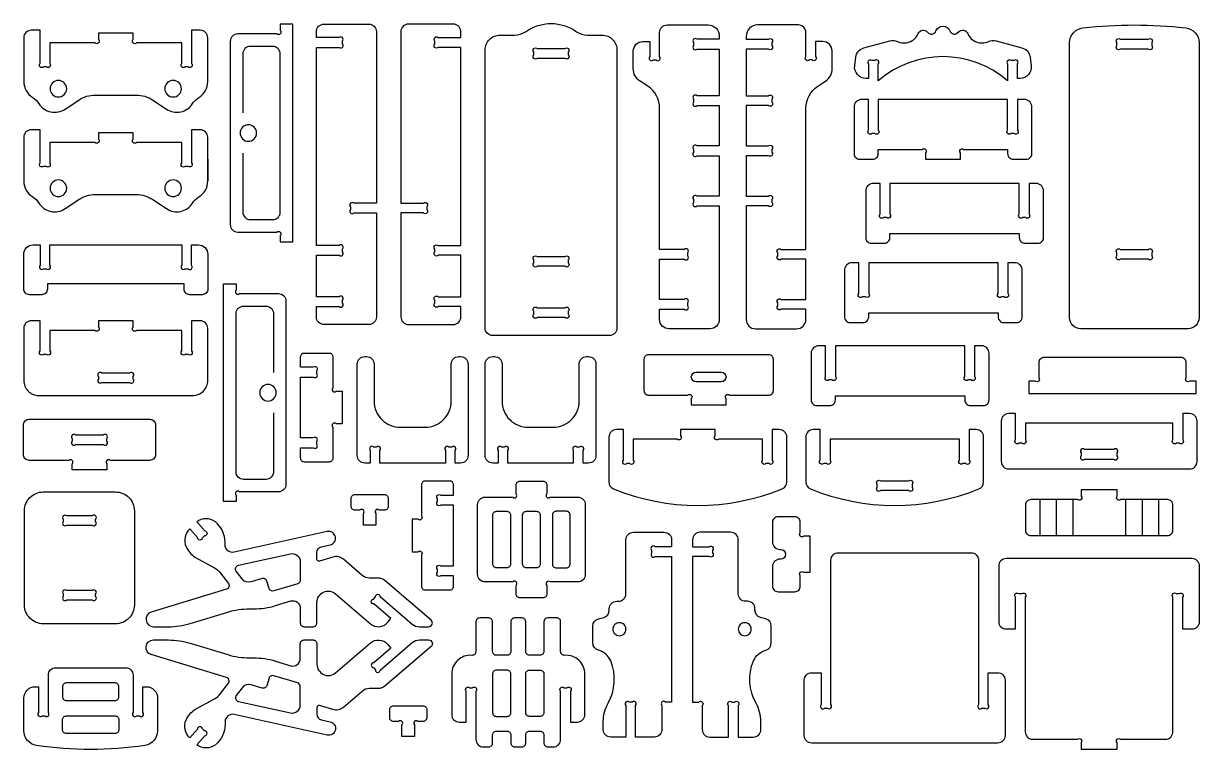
# Model space of a CAD drawing. Extents: x 383 to 746, y -177 to 277.
# Drawn here: x 383.5 to 745.9, y 53.2 to 276.9 of the extents above; entities that cross this region are included whole.
import ezdxf

# ---------------------------------------------------------------- set-up
doc = ezdxf.new("R2010")
doc.units = 0
doc.header["$MEASUREMENT"] = 0
doc.layers.get('DEFPOINTS').update_dxf_attribs({"color": 1, "linetype": 'CONTINUOUS'})
doc.layers.add('KONTUR', color=20, linetype='CONTINUOUS')

msp = doc.modelspace()

# ---------------------------------------------------------------- linework, layer by layer
at = {"layer": 'DEFPOINTS'}
msp.add_lwpolyline([(388.14, 162.29), (435.64, 162.29, 0.414214), (440.25, 166.9), (440.25, 182.99, 0.414214), (437.95, 185.3), (435.22, 185.3), (435.22, 176.01, -1), (434.16, 174.94), (433.28, 174.94, -1), (432.22, 176.01), (432.22, 182.3), (418.28, 182.3, -1), (417.22, 183.36), (417.22, 185.3), (406.56, 185.3), (406.56, 183.36, -1), (405.5, 182.3), (391.56, 182.3), (391.56, 176.01, -1), (390.5, 174.94), (389.63, 174.94, -1), (388.56, 176.01), (388.56, 185.3), (385.84, 185.3, 0.414214), (383.53, 182.99), (383.53, 166.9, 0.414214)], format="xyb", close=True, dxfattribs=at)
at = {"layer": 'KONTUR'}
for points in [[(447.19, 271.39), (447.19, 214.93, 0.414214), (449.5, 212.62), (461.52, 212.62, -1), (462.58, 211.56), (462.58, 209.62), (466.43, 209.62), (466.43, 276.7), (462.58, 276.7), (462.58, 274.76, -1), (461.52, 273.7), (449.5, 273.7, 0.414214)], [(473.72, 205.47), (480.69, 205.47, 1), (481.75, 206.54), (481.75, 207.41, 1), (480.69, 208.47), (473.72, 208.47), (473.72, 269.56), (480.69, 269.56, 1), (481.75, 270.62), (481.75, 271.49, 1), (480.69, 272.56), (473.72, 272.56), (473.72, 274.41, -0.414214), (476.03, 276.72), (489.92, 276.72, -0.414214), (492.22, 274.41), (492.22, 221.52), (485.26, 221.52, 1), (484.2, 220.46), (484.2, 219.58, 1), (485.26, 218.52), (492.22, 218.52), (492.22, 186.45, -0.414214), (489.92, 184.15), (476.03, 184.15, -0.414214), (473.72, 186.45), (473.72, 189.71), (480.69, 189.71, 1), (481.75, 190.77), (481.75, 191.64, 1), (480.69, 192.71), (473.72, 192.71)], [(518.25, 205.47), (511.29, 205.47, -1), (510.23, 206.54), (510.23, 207.41, -1), (511.29, 208.47), (518.25, 208.47), (518.25, 269.56), (511.29, 269.56, -1), (510.23, 270.62), (510.23, 271.49, -1), (511.29, 272.56), (518.25, 272.56), (518.25, 274.41, 0.414214), (515.94, 276.72), (502.06, 276.72, 0.414214), (499.75, 274.41), (499.75, 221.52), (506.72, 221.52, -1), (507.78, 220.46), (507.78, 219.58, -1), (506.72, 218.52), (499.75, 218.52), (499.75, 186.45, 0.414214), (502.06, 184.15), (515.94, 184.15, 0.414214), (518.25, 186.45), (518.25, 189.71), (511.29, 189.71, -1), (510.23, 190.77), (510.23, 191.64, -1), (511.29, 192.71), (518.25, 192.71)], [(528.02, 180.76, -0.414214), (525.71, 183.07), (525.71, 268.72, -0.414214), (530.32, 273.34), (534.81, 273.34, 0.155074), (538.14, 274.39, -0.31779), (553.93, 274.39, 0.155074), (557.26, 273.34), (561.75, 273.34, -0.414214), (566.36, 268.72), (566.36, 183.07, -0.414214), (564.06, 180.76)], [(576.48, 271.34), (576.48, 266.73, 1), (577.54, 265.67), (578.42, 265.67, 1), (579.48, 266.73), (579.48, 274.14, -0.414214), (581.79, 276.45), (594.43, 276.45, -0.414214), (597.89, 272.99), (597.89, 272.05), (591.04, 272.05, 1), (589.97, 270.99), (589.97, 270.11, 1), (591.04, 269.05), (597.89, 269.05), (597.89, 254.63), (591.04, 254.63, 1), (589.97, 253.57), (589.97, 252.69, 1), (591.04, 251.63), (597.89, 251.63), (597.89, 239.17), (591.04, 239.17, 1), (589.97, 238.11), (589.97, 237.24, 1), (591.04, 236.17), (597.89, 236.17), (597.89, 223.72), (591.04, 223.72, 1), (589.97, 222.65), (589.97, 221.78, 1), (591.04, 220.72), (597.89, 220.72), (597.89, 185.71, -0.414214), (595, 182.83), (582.37, 182.83, -0.414214), (579.48, 185.71), (579.48, 188.87), (587.08, 188.87, 1), (588.15, 189.93), (588.15, 190.81, 1), (587.08, 191.87), (579.48, 191.87), (579.48, 204.28), (587.08, 204.28, 1), (588.15, 205.34), (588.15, 206.22, 1), (587.08, 207.28), (579.48, 207.28), (579.48, 250.82, 0.252072), (575.85, 257.57), (573.46, 259.14, -0.252072), (571.39, 263), (571.39, 268.46, -0.414214), (574.27, 271.34)], [(627.58, 271.34), (627.58, 266.73, -1), (626.52, 265.67), (625.64, 265.67, -1), (624.58, 266.73), (624.58, 274.14, 0.414214), (622.27, 276.45), (609.63, 276.45, 0.414214), (606.17, 272.99), (606.17, 272.05), (613.02, 272.05, -1), (614.08, 270.99), (614.08, 270.11, -1), (613.02, 269.05), (606.17, 269.05), (606.17, 254.63), (613.02, 254.63, -1), (614.08, 253.57), (614.08, 252.69, -1), (613.02, 251.63), (606.17, 251.63), (606.17, 239.17), (613.02, 239.17, -1), (614.08, 238.11), (614.08, 237.24, -1), (613.02, 236.17), (606.17, 236.17), (606.17, 223.72), (613.02, 223.72, -1), (614.08, 222.65), (614.08, 221.78, -1), (613.02, 220.72), (606.17, 220.72), (606.17, 185.71, 0.414214), (609.05, 182.83), (621.69, 182.83, 0.414214), (624.58, 185.71), (624.58, 188.87), (616.97, 188.87, -1), (615.91, 189.93), (615.91, 190.81, -1), (616.97, 191.87), (624.58, 191.87), (624.58, 204.28), (616.97, 204.28, -1), (615.91, 205.34), (615.91, 206.22, -1), (616.97, 207.28), (624.58, 207.28), (624.58, 250.82, -0.252072), (628.21, 257.57), (630.6, 259.14, 0.252072), (632.67, 263), (632.67, 268.46, 0.414214), (629.79, 271.34)], [(664.67, 274.61, -0.687577), (668.98, 274.61, 0.578369), (671.55, 274.21, -0.567962), (674.5, 273.79, 0.425793), (680.84, 271.34, -0.176453), (683.2, 271.55), (691.17, 269.41, -0.304748), (693.71, 266.5), (694.04, 263.91, -0.451549), (690.6, 260.01), (689.76, 260.01), (689.76, 264.4, 1), (688.7, 265.46), (687.83, 265.46, 1), (686.76, 264.4), (686.76, 259.22, 0.37485), (646.89, 259.22), (646.89, 264.4, 1), (645.82, 265.46), (644.95, 265.46, 1), (643.89, 264.4), (643.89, 260.01), (643.05, 260.01, -0.451549), (639.61, 263.91), (639.94, 266.5, -0.304748), (642.48, 269.41), (650.45, 271.55, -0.176453), (652.81, 271.34, 0.425793), (659.15, 273.79, -0.567962), (662.1, 274.21, 0.578369)], [(709.32, 182.83, -0.414214), (705.86, 186.29), (705.86, 270.99, -0.382343), (709.97, 275.58, -0.055069), (741.63, 275.58, -0.382343), (745.74, 270.99), (745.74, 186.29, -0.414214), (742.28, 182.83)], [(423.32, 253.32), (427.5, 250.53, 0.422185), (435.59, 252.26, -0.11659), (437.48, 254.12, 0.261966), (440.25, 259.06), (440.25, 272.53, 0.414214), (437.95, 274.84), (435.22, 274.84), (435.22, 264.62, -1), (434.16, 263.56), (433.28, 263.56, -1), (432.22, 264.62), (432.22, 270.91), (418.28, 270.91, -1), (417.22, 271.97), (417.22, 273.91), (406.56, 273.91), (406.56, 271.97, -1), (405.5, 270.91), (391.56, 270.91), (391.56, 264.62, -1), (390.5, 263.56), (389.63, 263.56, -1), (388.56, 264.62), (388.56, 274.84), (385.84, 274.84, 0.414214), (383.53, 272.53), (383.53, 259.06, 0.261966), (386.3, 254.12, -0.11659), (388.19, 252.26, 0.422185), (396.28, 250.53), (400.46, 253.32, -0.147995), (405.58, 254.86), (418.2, 254.86, -0.147995)], [(721.51, 272.05), (730.09, 272.05, -1), (731.16, 270.99), (731.16, 270.11, -1), (730.09, 269.05), (721.51, 269.05, -1), (720.45, 270.11), (720.45, 270.99, -1)], [(541.77, 269.17), (550.3, 269.17, -1), (551.36, 268.11), (551.36, 267.23, -1), (550.3, 266.17), (541.77, 266.17, -1), (540.71, 267.23), (540.71, 268.11, -1)], [(394.21, 259.37, 0.414214), (391.65, 256.81, 0.414214), (394.21, 254.26, 0.414214), (396.77, 256.81, 0.414214)], [(429.57, 259.37, 0.414214), (427.01, 256.81, 0.414214), (429.57, 254.26, 0.414214), (432.13, 256.81, 0.414214)], [(646.89, 253.5), (646.89, 244.07, -1), (645.82, 243), (644.95, 243, -1), (643.89, 244.07), (643.89, 253.5), (641.73, 253.5, 0.414214), (639.42, 251.19), (639.42, 236.82, 0.414214), (641.15, 235.09), (645.15, 235.09, 0.414214), (646.89, 236.82), (646.89, 238.09), (660.41, 238.09, -1), (661.47, 237.03), (661.47, 235.09), (672.18, 235.09), (672.18, 237.03, -1), (673.24, 238.09), (686.76, 238.09), (686.76, 236.82, 0.414214), (688.49, 235.09), (692.5, 235.09, 0.414214), (694.23, 236.82), (694.23, 251.19, 0.414214), (691.92, 253.5), (689.76, 253.5), (689.76, 244.07, -1), (688.7, 243), (687.83, 243, -1), (686.76, 244.07), (686.76, 253.5)], [(423.32, 222.64), (427.5, 219.85, 0.422185), (435.59, 221.59, -0.11659), (437.48, 223.45, 0.261966), (440.25, 228.38), (440.25, 241.86, 0.414214), (437.95, 244.16), (435.22, 244.16), (435.22, 233.95, -1), (434.16, 232.89), (433.28, 232.89, -1), (432.22, 233.95), (432.22, 240.24), (418.28, 240.24, -1), (417.22, 241.3), (417.22, 243.24), (406.56, 243.24), (406.56, 241.3, -1), (405.5, 240.24), (391.56, 240.24), (391.56, 233.95, -1), (390.5, 232.89), (389.63, 232.89, -1), (388.56, 233.95), (388.56, 244.16), (385.84, 244.16, 0.414214), (383.53, 241.86), (383.53, 228.38, 0.261966), (386.3, 223.45, -0.11659), (388.19, 221.59, 0.422185), (396.28, 219.85), (400.46, 222.64, -0.147995), (405.58, 224.19), (418.2, 224.19, -0.147995)], [(452.75, 245.72, 0.414214), (450.19, 243.16, 0.414214), (452.75, 240.6, 0.414214), (455.31, 243.16, 0.414214)], [(394.21, 228.7, 0.414214), (391.65, 226.14, 0.414214), (394.21, 223.58, 0.414214), (396.77, 226.14, 0.414214)], [(429.57, 228.7, 0.414214), (427.01, 226.14, 0.414214), (429.57, 223.58, 0.414214), (432.13, 226.14, 0.414214)], [(650.47, 227.62), (650.47, 218.19, -1), (649.41, 217.12), (648.54, 217.12, -1), (647.47, 218.19), (647.47, 227.62), (645.31, 227.62, 0.414214), (643.01, 225.31), (643.01, 210.94, 0.414214), (644.74, 209.21), (648.74, 209.21, 0.414214), (650.47, 210.94), (650.47, 212.21), (690.35, 212.21), (690.35, 210.94, 0.414214), (692.08, 209.21), (696.09, 209.21, 0.414214), (697.82, 210.94), (697.82, 225.31, 0.414214), (695.51, 227.62), (693.35, 227.62), (693.35, 218.19, -1), (692.29, 217.12), (691.42, 217.12, -1), (690.35, 218.19), (690.35, 227.62)], [(389.09, 193.34), (385.26, 193.34, -0.414214), (383.53, 195.08), (383.53, 205.8, -0.414214), (386.41, 208.68), (388.56, 208.68), (388.56, 202.4, 1), (389.63, 201.33), (390.5, 201.33, 1), (391.56, 202.4), (391.56, 208.68), (432.22, 208.68), (432.22, 202.4, 1), (433.28, 201.33), (434.16, 201.33, 1), (435.22, 202.4), (435.22, 208.68), (437.37, 208.68, -0.414214), (440.25, 205.8), (440.25, 195.08, -0.414214), (438.52, 193.34), (434.7, 193.34, -0.414214), (432.96, 195.08), (432.96, 196.66), (390.82, 196.66), (390.82, 195.08, -0.414214)], [(721.51, 207.28), (730.09, 207.28, -1), (731.16, 206.22), (731.16, 205.34, -1), (730.09, 204.28), (721.51, 204.28, -1), (720.45, 205.34), (720.45, 206.22, -1)], [(541.77, 205.09), (550.3, 205.09, -1), (551.36, 204.03), (551.36, 203.15, -1), (550.3, 202.09), (541.77, 202.09, -1), (540.71, 203.15), (540.71, 204.03, -1)], [(643.93, 203.18), (643.93, 193.75, -1), (642.87, 192.69), (641.99, 192.69, -1), (640.93, 193.75), (640.93, 203.18), (638.77, 203.18, 0.414214), (636.46, 200.88), (636.46, 186.51, 0.414214), (638.19, 184.78), (642.2, 184.78, 0.414214), (643.93, 186.51), (643.93, 187.78), (683.81, 187.78), (683.81, 186.51, 0.414214), (685.54, 184.78), (689.54, 184.78, 0.414214), (691.27, 186.51), (691.27, 200.88, 0.414214), (688.97, 203.18), (686.81, 203.18), (686.81, 193.75, -1), (685.74, 192.69), (684.87, 192.69, -1), (683.81, 193.75), (683.81, 203.18)], [(464.35, 191.36), (464.35, 134.9, -0.414214), (462.04, 132.59), (450.02, 132.59, 1), (448.96, 131.53), (448.96, 129.59), (445.11, 129.59), (445.11, 196.67), (448.96, 196.67), (448.96, 194.73, 1), (450.02, 193.67), (462.04, 193.67, -0.414214)], [(550.3, 186.32), (541.77, 186.32, -1), (540.71, 187.38), (540.71, 188.26, -1), (541.77, 189.32), (550.3, 189.32, -1), (551.36, 188.26), (551.36, 187.38, -1)], [(633.67, 177.59), (633.67, 168.16, -1), (632.61, 167.1), (631.73, 167.1, -1), (630.67, 168.16), (630.67, 177.59), (628.51, 177.59, 0.414214), (626.2, 175.28), (626.2, 160.91, 0.414214), (627.93, 159.18), (631.94, 159.18, 0.414214), (633.67, 160.91), (633.67, 162.18), (673.55, 162.18), (673.55, 160.91, 0.414214), (675.28, 159.18), (679.29, 159.18, 0.414214), (681.02, 160.91), (681.02, 175.28, 0.414214), (678.71, 177.59), (676.55, 177.59), (676.55, 168.16, -1), (675.49, 167.1), (674.61, 167.1, -1), (673.55, 168.16), (673.55, 177.59)], [(468.87, 167.96), (472.76, 167.96, 1), (473.82, 169.02), (473.82, 169.9, 1), (472.76, 170.96), (468.87, 170.96), (468.87, 174.21, -0.414214), (470.02, 175.36), (477.62, 175.36, -0.414214), (478.78, 174.21), (478.78, 164.63, 1), (479.84, 163.57), (481.63, 163.57), (481.63, 153.58), (479.84, 153.58, 1), (478.78, 152.52), (478.78, 142.94, -0.414214), (477.62, 141.78), (470.02, 141.78, -0.414214), (468.87, 142.94), (468.87, 146.19), (472.76, 146.19, 1), (473.82, 147.25), (473.82, 148.12, 1), (472.76, 149.19), (468.87, 149.19)], [(486.32, 171.94, -0.414214), (488.63, 174.25), (489.2, 174.25, -0.414214), (491.51, 171.94), (491.51, 160.55, 0.414214), (499.58, 152.47), (507.21, 152.47, 0.414214), (515.28, 160.55), (515.28, 171.94, -0.414214), (517.59, 174.25), (518.16, 174.25, -0.414214), (520.47, 171.94), (520.47, 143.74, -0.414214), (518.16, 141.43), (516.48, 141.43), (516.48, 145.33, 1), (515.42, 146.39), (514.54, 146.39, 1), (513.48, 145.33), (513.48, 141.43), (493.31, 141.43), (493.31, 145.33, 1), (492.25, 146.39), (491.37, 146.39, 1), (490.31, 145.33), (490.31, 141.43), (488.63, 141.43, -0.414214), (486.32, 143.74)], [(525.74, 171.94, -0.414214), (528.05, 174.25), (528.62, 174.25, -0.414214), (530.93, 171.94), (530.93, 160.55, 0.414214), (539, 152.47), (546.63, 152.47, 0.414214), (554.71, 160.55), (554.71, 171.94, -0.414214), (557.01, 174.25), (557.59, 174.25, -0.414214), (559.89, 171.94), (559.89, 143.74, -0.414214), (557.59, 141.43), (555.9, 141.43), (555.9, 145.33, 1), (554.84, 146.39), (553.97, 146.39, 1), (552.9, 145.33), (552.9, 141.43), (532.73, 141.43), (532.73, 145.33, 1), (531.67, 146.39), (530.79, 146.39, 1), (529.73, 145.33), (529.73, 141.43), (528.05, 141.43, -0.414214), (525.74, 143.74)], [(574.67, 163.8, 0.414214), (576.06, 162.41), (588.19, 162.41, -1), (589.26, 161.35), (589.26, 159.41), (599.97, 159.41), (599.97, 161.35, -1), (601.03, 162.41), (613.17, 162.41, 0.414214), (614.55, 163.8), (614.55, 173.44, 0.414214), (613.17, 174.82), (576.06, 174.82, 0.414214), (574.67, 173.44)], [(696.33, 172.26), (696.33, 167.78, -1), (695.27, 166.72), (693.33, 166.72), (693.33, 162.91), (744.82, 162.91), (744.82, 166.72), (742.88, 166.72, -1), (741.82, 167.78), (741.82, 172.26, 0.414214), (740.09, 173.99), (698.06, 173.99, 0.414214)], [(407.63, 166.32), (416.16, 166.32, 1), (417.22, 167.38), (417.22, 168.11, 1), (416.16, 169.17), (407.63, 169.17, 1), (406.56, 168.11), (406.56, 167.38, 1)], [(590.76, 169.49), (598.47, 169.49, -1), (598.47, 166.49), (590.76, 166.49, -1)], [(458.8, 165.69, 0.414214), (456.24, 163.13, 0.414214), (458.8, 160.57, 0.414214), (461.35, 163.13, 0.414214)], [(687.07, 139.63), (742.84, 139.63, 0.414214), (745.15, 141.94), (745.15, 154.41, 0.414214), (742.84, 156.72), (740.7, 156.72), (740.7, 148.62, -1), (739.64, 147.56), (738.76, 147.56, -1), (737.7, 148.62), (737.7, 153.72), (692.21, 153.72), (692.21, 148.62, -1), (691.15, 147.56), (690.28, 147.56, -1), (689.21, 148.62), (689.21, 156.72), (687.07, 156.72, 0.414214), (684.77, 154.41), (684.77, 141.94, 0.414214)], [(422.39, 142.27), (410.18, 142.27, 1), (409.12, 141.2), (409.12, 139.41), (398.46, 139.41), (398.46, 141.2, 1), (397.4, 142.27), (385.19, 142.27, -0.414214), (383.46, 144), (383.46, 153.23, -0.414214), (385.19, 154.96), (422.39, 154.96, -0.414214), (424.12, 153.23), (424.12, 144, -0.414214)], [(399.52, 147.18), (408.05, 147.18, 1), (409.12, 148.25), (409.12, 148.98, 1), (408.05, 150.04), (399.52, 150.04, 1), (398.46, 148.98), (398.46, 148.25, 1)], [(614.23, 151.77), (614.23, 142.33, -1), (613.17, 141.27), (612.29, 141.27, -1), (611.23, 142.33), (611.23, 148.77), (597.71, 148.77, -1), (596.65, 149.83), (596.65, 151.77), (585.94, 151.77), (585.94, 149.83, -1), (584.87, 148.77), (571.35, 148.77), (571.35, 142.33, -1), (570.29, 141.27), (569.42, 141.27, -1), (568.35, 142.33), (568.35, 151.77), (566.19, 151.77, 0.414214), (563.89, 149.46), (563.89, 135.62, 0.305092), (565.32, 133.48, 0.195594), (617.26, 133.48, 0.305092), (618.7, 135.62), (618.7, 149.46, 0.414214), (616.39, 151.77)], [(625.98, 133.48, 0.195594), (677.92, 133.48, 0.305092), (679.36, 135.62), (679.36, 149.46, 0.414214), (677.05, 151.77), (674.89, 151.77), (674.89, 142.33, -1), (673.83, 141.27), (672.95, 141.27, -1), (671.89, 142.33), (671.89, 148.77), (632.01, 148.77), (632.01, 142.33, -1), (630.95, 141.27), (630.07, 141.27, -1), (629.01, 142.33), (629.01, 151.77), (626.85, 151.77, 0.414214), (624.54, 149.46), (624.54, 135.62, 0.305092)], [(710.45, 142.63), (719.46, 142.63, 1), (720.52, 143.7), (720.52, 144.57, 1), (719.46, 145.63), (710.45, 145.63, 1), (709.39, 144.57), (709.39, 143.7, 1)], [(515.99, 128.52), (512.09, 128.52, -1), (511.03, 129.58), (511.03, 130.45, -1), (512.09, 131.52), (515.99, 131.52), (515.99, 134.76, 0.414214), (514.83, 135.92), (507.23, 135.92, 0.414214), (506.08, 134.76), (506.08, 125.19, -1), (505.02, 124.12), (503.22, 124.12), (503.22, 114.13), (505.02, 114.13, -1), (506.08, 113.07), (506.08, 103.49, 0.414214), (507.23, 102.34), (514.83, 102.34, 0.414214), (515.99, 103.49), (515.99, 106.74), (512.09, 106.74, -1), (511.03, 107.8), (511.03, 108.68, -1), (512.09, 109.74), (515.99, 109.74)], [(536.42, 99.92, -0.414214), (535.27, 101.07), (535.27, 103.77, 1), (534.21, 104.83), (525.7, 104.83, -0.414214), (523.4, 107.14), (523.4, 128.64, -0.414214), (525.7, 130.95), (534.21, 130.95, 1), (535.27, 132.01), (535.27, 134.71, -0.414214), (536.42, 135.86), (543.58, 135.86, -0.414214), (544.73, 134.71), (544.73, 132.01, 1), (545.79, 130.95), (554.3, 130.95, -0.414214), (556.6, 128.64), (556.6, 107.14, -0.414214), (554.3, 104.83), (545.79, 104.83, 1), (544.73, 103.77), (544.73, 101.07, -0.414214), (543.58, 99.92)], [(647.66, 135.95), (656.24, 135.95, -1), (657.31, 134.89), (657.31, 134.01, -1), (656.24, 132.95), (647.66, 132.95, -1), (646.59, 134.01), (646.59, 134.89, -1)], [(411.85, 132.55, -0.414214), (417.62, 126.78), (417.62, 97.7, -0.414214), (411.85, 91.93), (389.53, 91.93, -0.414214), (383.76, 97.7), (383.76, 126.78, -0.414214), (389.53, 132.55)], [(494.68, 126.95), (493.11, 126.95, 1), (492.04, 125.89), (492.04, 122.35), (488.2, 122.35), (488.2, 125.89, 1), (487.13, 126.95), (485.56, 126.95, -0.414214), (484.41, 128.1), (484.41, 130.58, -0.414214), (485.56, 131.74), (494.68, 131.74, -0.414214), (495.83, 130.58), (495.83, 128.1, -0.414214)], [(735.97, 119.1, 0.414214), (737.7, 120.83), (737.7, 128.45, 0.414214), (735.97, 130.18), (721.59, 130.18, -1), (720.52, 131.25), (720.52, 133.18), (709.39, 133.18), (709.39, 131.25, -1), (708.33, 130.18), (693.95, 130.18, 0.414214), (692.21, 128.45), (692.21, 120.83, 0.414214), (693.95, 119.1)], [(396.76, 122.33), (404.62, 122.33, 1), (405.69, 123.39), (405.69, 124.12, 1), (404.62, 125.18), (396.76, 125.18, 1), (395.7, 124.12), (395.7, 123.39, 1)], [(445.58, 117.04, 0.224783), (442.61, 123.34, 0.332024), (436.86, 123.34), (439.33, 120.53, -1), (439.24, 119.03), (438.58, 118.45, -1), (437.08, 118.54), (434.71, 121.23, 0.318462), (433.56, 115.66, 0.133666), (436.25, 112.49), (442.36, 109.13, -0.10459), (444.16, 107.56), (446.6, 104.36, -0.522753), (446.02, 102.56), (422.85, 95.54, 0.862777), (423.52, 91.02), (428.1, 91.02, 0.073666), (434.79, 92.01), (446.44, 95.54, -0.073666), (453.13, 96.53), (454.39, 96.53, 0.073666), (461.08, 97.52), (465.8, 98.95, -0.503235), (468.77, 96.74), (468.77, 92.18, 0.414214), (469.93, 91.02), (472.74, 91.02, 0.414214), (473.89, 92.18), (473.89, 98.53, -0.640772), (479.61, 101.15), (490.39, 91.91, 0.414214), (495.61, 92.32), (496.67, 93.55), (491.43, 98.04, -1), (491.32, 99.54), (491.89, 100.2, -1), (493.39, 100.32), (503.26, 91.85, 0.179039), (505.51, 91.02), (508.3, 91.02, 0.696297), (509.05, 93.05), (494.9, 105.18, 0.179039), (492.65, 106.02), (490.05, 106.02, -0.179039), (487.79, 106.85), (482.03, 111.79, 0.256082), (478.77, 112.48), (474.64, 111.23, -0.503235), (473.89, 111.78), (473.89, 113.93, -0.35181), (475.25, 115.62), (477.97, 116.22, 1), (477.07, 120.33), (448.38, 113.99, -0.479498), (445.58, 116.24)], [(528.12, 125.44, -0.414214), (529.27, 126.6), (532.4, 126.6, -0.414214), (533.55, 125.44), (533.55, 110.34, -0.414214), (532.4, 109.18), (529.27, 109.18, -0.414214), (528.12, 110.34)], [(537.28, 110.34), (537.28, 125.44, -0.414214), (538.44, 126.6), (541.56, 126.6, -0.414214), (542.72, 125.44), (542.72, 110.34, -0.414214), (541.56, 109.18), (538.44, 109.18, -0.414214)], [(551.88, 125.44, 0.414214), (550.73, 126.6), (547.6, 126.6, 0.414214), (546.45, 125.44), (546.45, 110.34, 0.414214), (547.6, 109.18), (550.73, 109.18, 0.414214), (551.88, 110.34)], [(616.58, 111.85, 0.414214), (614.27, 109.55), (614.27, 103.54, 0.414214), (616, 101.81), (621.13, 101.81, 0.414214), (622.86, 103.54), (622.86, 106.73, -1), (623.92, 107.79), (625.86, 107.79), (625.86, 118.92), (623.92, 118.92, -1), (622.86, 119.98), (622.86, 123.17, 0.414214), (621.13, 124.9), (616, 124.9, 0.414214), (614.27, 123.17), (614.27, 117.16, 0.414214), (616.58, 114.85), (616.84, 114.85, -1), (616.84, 111.85)], [(558.93, 91.22, -0.339454), (560.64, 93.44), (562.26, 93.88, 0.339454), (563.97, 96.11), (563.97, 96.56, -0.414214), (566.28, 98.87), (566.81, 98.87, 0.414214), (569.11, 101.17), (569.11, 117.83, -0.414214), (571.42, 120.13), (580.89, 120.13, -0.414214), (583.2, 117.83), (583.2, 115.69), (578.1, 115.69, 1), (577.04, 114.62), (577.04, 113.75, 1), (578.1, 112.69), (583.2, 112.69), (583.2, 67.82), (581.26, 67.82, 1), (580.2, 66.75), (580.2, 59.32, -0.414214), (577.89, 57.01), (572.11, 57.01), (572.11, 66.75, 1), (571.05, 67.82), (570.18, 67.82, 1), (569.11, 66.75), (569.11, 57.01), (564.45, 57.01, -0.414214), (562.14, 59.32), (562.14, 61.78, -0.129433), (563.63, 67.46, 0.231132), (564.42, 80.46, 0.231026), (560.63, 83.81, -0.33747), (558.93, 86.03)], [(613.91, 91.22, 0.339454), (612.2, 93.44), (610.59, 93.88, -0.339454), (608.88, 96.11), (608.88, 96.56, 0.414214), (606.57, 98.87), (606.04, 98.87, -0.414214), (603.73, 101.17), (603.73, 117.83, 0.414214), (601.42, 120.13), (591.96, 120.13, 0.414214), (589.65, 117.83), (589.65, 115.69), (594.74, 115.69, -1), (595.81, 114.62), (595.81, 113.75, -1), (594.74, 112.69), (589.65, 112.69), (589.65, 67.82), (591.59, 67.82, -1), (592.65, 66.75), (592.65, 59.32, 0.414214), (594.96, 57.01), (600.73, 57.01), (600.73, 66.75, -1), (601.79, 67.82), (602.67, 67.82, -1), (603.73, 66.75), (603.73, 57.01), (608.4, 57.01, 0.414214), (610.71, 59.32), (610.71, 61.78, 0.129433), (609.21, 67.46, -0.231132), (608.42, 80.46, -0.231026), (612.22, 83.81, 0.33747), (613.91, 86.03)], [(449.68, 109.97), (465.69, 113.51, -0.479498), (468.77, 111.03), (468.77, 105.39, -0.330464), (467.95, 104.28), (460.56, 102.05, -0.414214), (459.13, 102.81), (458.43, 105.11, 0.414214), (456.99, 105.88), (453.59, 104.85, -0.313411), (450.83, 105.74), (449.01, 108.14, -0.547347)], [(685.96, 74.55), (685.96, 57.46, -0.414214), (683.65, 55.15), (626.39, 55.15, -0.414214), (624.08, 57.46), (624.08, 74.55, -0.414214), (626.39, 76.86), (629.28, 76.86), (629.28, 67.02, 1), (630.34, 65.96), (631.22, 65.96, 1), (632.28, 67.02), (632.28, 111.52, -0.414214), (634.59, 113.83), (675.46, 113.83, -0.414214), (677.77, 111.52), (677.77, 67.02, 1), (678.83, 65.96), (679.7, 65.96, 1), (680.77, 67.02), (680.77, 76.86), (683.65, 76.86, -0.414214)], [(720.5, 53.34), (720.5, 55.28, -1), (721.56, 56.34), (735.37, 56.34, 0.414214), (737.68, 58.65), (737.68, 100.15, -1), (738.74, 101.21), (739.62, 101.21, -1), (740.68, 100.15), (740.68, 90.32), (743.57, 90.32, 0.414214), (745.88, 92.62), (745.88, 109.71, 0.414214), (743.57, 112.02), (686.3, 112.02, 0.414214), (684, 109.71), (684, 92.62, 0.414214), (686.3, 90.32), (689.19, 90.32), (689.19, 100.15, -1), (690.26, 101.21), (691.13, 101.21, -1), (692.19, 100.15), (692.19, 58.65, 0.414214), (694.5, 56.34), (708.31, 56.34, -1), (709.37, 55.28), (709.37, 53.34)], [(395.7, 101.09), (395.7, 100.36, 1), (396.76, 99.3), (404.62, 99.3, 1), (405.69, 100.36), (405.69, 101.09, 1), (404.62, 102.15), (396.76, 102.15, 1)], [(529.19, 82.22, -0.414214), (528.03, 83.37), (528.03, 92.57, 0.414214), (526.88, 93.72), (524.04, 93.72, 0.414214), (522.89, 92.57), (522.89, 83.35, -0.437062), (521.64, 82.2, 0.437062), (515.43, 76.45), (515.43, 63.93, 0.414214), (517.74, 61.63), (519.89, 61.63), (519.89, 71.15, -1), (520.95, 72.21), (521.82, 72.21, -1), (522.89, 71.15), (522.89, 56.29, 0.414214), (525.19, 53.98), (526.88, 53.98, 0.414214), (528.03, 55.14), (528.03, 57.69, -0.414214), (529.19, 58.84), (532.51, 58.84, -0.414214), (533.67, 57.69), (533.67, 55.14, 0.414214), (534.82, 53.98), (537.07, 53.98, 0.414214), (538.22, 55.14), (538.22, 57.69, -0.414214), (539.37, 58.84), (542.7, 58.84, -0.414214), (543.85, 57.69), (543.85, 55.14, 0.414214), (545.01, 53.98), (546.69, 53.98, 0.414214), (549, 56.29), (549, 71.15, -1), (550.06, 72.21), (550.94, 72.21, -1), (552, 71.15), (552, 61.63), (554.15, 61.63, 0.414214), (556.46, 63.93), (556.46, 76.45, 0.437062), (550.24, 82.2, -0.437062), (549, 83.35), (549, 92.57, 0.414214), (547.85, 93.72), (545.01, 93.72, 0.414214), (543.85, 92.57), (543.85, 83.37, -0.414214), (542.7, 82.22), (539.37, 82.22, -0.414214), (538.22, 83.37), (538.22, 92.57, 0.414214), (537.07, 93.72), (534.82, 93.72, 0.414214), (533.67, 92.57), (533.67, 83.37, -0.414214), (532.51, 82.22)], [(567.1, 92.27, 0.414214), (565.09, 90.26, 0.414214), (567.1, 88.25, 0.414214), (569.11, 90.26, 0.414214)], [(605.74, 92.27, 0.414214), (603.73, 90.26, 0.414214), (605.74, 88.25, 0.414214), (607.75, 90.26, 0.414214)], [(445.58, 60.92, -0.224783), (442.61, 54.62, -0.332024), (436.86, 54.62), (439.33, 57.43, 1), (439.24, 58.93), (438.58, 59.51, 1), (437.08, 59.42), (434.71, 56.73, -0.318462), (433.56, 62.3, -0.133666), (436.25, 65.47), (442.36, 68.84, 0.10459), (444.16, 70.4), (446.6, 73.6, 0.522753), (446.02, 75.4), (422.85, 82.42, -0.862777), (423.52, 86.94), (428.1, 86.94, -0.073666), (434.79, 85.95), (446.44, 82.42, 0.073666), (453.13, 81.43), (454.39, 81.43, -0.073666), (461.08, 80.44), (465.8, 79.01, 0.503235), (468.77, 81.22), (468.77, 85.79, -0.414214), (469.93, 86.94), (472.74, 86.94, -0.414214), (473.89, 85.79), (473.89, 79.43, 0.640772), (479.61, 76.81), (490.39, 86.05, -0.414214), (495.61, 85.64), (496.67, 84.41), (491.43, 79.92, 1), (491.32, 78.42), (491.89, 77.76, 1), (493.39, 77.64), (503.26, 86.11, -0.179039), (505.51, 86.94), (508.3, 86.94, -0.696297), (509.05, 84.91), (494.9, 72.78, -0.179039), (492.65, 71.94), (490.05, 71.94, 0.179039), (487.79, 71.11), (482.03, 66.17, -0.256082), (478.77, 65.48), (474.64, 66.73, 0.503235), (473.89, 66.18), (473.89, 64.03, 0.35181), (475.25, 62.34), (477.97, 61.74, -1), (477.07, 57.63), (448.38, 63.97, 0.479498), (445.58, 61.72)], [(388.11, 72.52), (388.11, 64.58, 1), (389.17, 63.52), (390.05, 63.52, 1), (391.11, 64.58), (391.11, 76.09, -0.414214), (393.42, 78.4), (414.92, 78.4, -0.414214), (417.22, 76.09), (417.22, 64.58, 1), (418.29, 63.52), (419.16, 63.52, 1), (420.22, 64.58), (420.22, 72.52), (421.31, 72.52, -0.414214), (424.77, 69.06), (424.77, 58.98, -0.371951), (420.83, 54.41, -0.073339), (387.5, 54.41, -0.371951), (383.56, 58.98), (383.56, 69.06, -0.414214), (387.02, 72.52)], [(528.03, 64.55, 0.414214), (529.19, 63.4), (532.51, 63.4, 0.414214), (533.67, 64.55), (533.67, 76.51, 0.414214), (532.51, 77.67), (529.19, 77.67, 0.414214), (528.03, 76.51)], [(542.7, 77.67, -0.414214), (543.85, 76.51), (543.85, 64.55, -0.414214), (542.7, 63.4), (539.37, 63.4, -0.414214), (538.22, 64.55), (538.22, 76.51, -0.414214), (539.37, 77.67)], [(396.61, 73.68, 0.414214), (395.46, 72.52), (395.46, 69.4, 0.414214), (396.61, 68.25), (411.72, 68.25, 0.414214), (412.87, 69.4), (412.87, 72.52, 0.414214), (411.72, 73.68)], [(449.68, 67.99), (465.69, 64.45, 0.479498), (468.77, 66.93), (468.77, 72.57, 0.330464), (467.95, 73.68), (460.56, 75.92, 0.414214), (459.13, 75.15), (458.43, 72.85, -0.414214), (456.99, 72.08), (453.59, 73.11, 0.313411), (450.83, 72.22), (449.01, 69.82, 0.547347)], [(506.58, 61.84), (505.01, 61.84, 1), (503.94, 60.78), (503.94, 57.24), (500.1, 57.24), (500.1, 60.78, 1), (499.03, 61.84), (497.46, 61.84, -0.414214), (496.31, 63), (496.31, 65.48, -0.414214), (497.46, 66.64), (506.58, 66.64, -0.414214), (507.73, 65.48), (507.73, 63, -0.414214)], [(411.72, 58.09), (396.61, 58.09, -0.414214), (395.46, 59.24), (395.46, 62.37, -0.414214), (396.61, 63.52), (411.72, 63.52, -0.414214), (412.87, 62.37), (412.87, 59.24, -0.414214)]]:
    msp.add_lwpolyline(points, format="xyb", close=True, dxfattribs=at)
for points in [[(451.04, 236.94), (451.04, 218.77, 0.414214), (453.35, 216.47), (460.28, 216.47, 0.414214), (462.58, 218.77), (462.58, 267.54, 0.414214), (460.28, 269.85), (453.35, 269.85, 0.414214), (451.04, 267.54), (451.04, 249.38)], [(460.5, 156.91), (460.5, 138.75, -0.414214), (458.2, 136.44), (451.27, 136.44, -0.414214), (448.96, 138.75), (448.96, 187.52, -0.414214), (451.27, 189.82), (458.2, 189.82, -0.414214), (460.5, 187.52), (460.5, 169.35)]]:
    msp.add_lwpolyline(points, format="xyb", dxfattribs=at)
for points in [[(440.25, 235.12), (440.25, 228.38)], [(737.7, 148.62), (737.7, 153.72)], [(696.63, 130.18), (696.63, 119.1)], [(701.73, 130.18), (701.73, 119.1)], [(706.83, 130.18), (706.83, 119.1)], [(723.09, 130.18), (723.09, 119.1)], [(728.18, 130.18), (728.18, 119.1)], [(733.28, 130.18), (733.28, 119.1)]]:
    msp.add_lwpolyline(points, dxfattribs=at)

doc.saveas('drawing.dxf')
